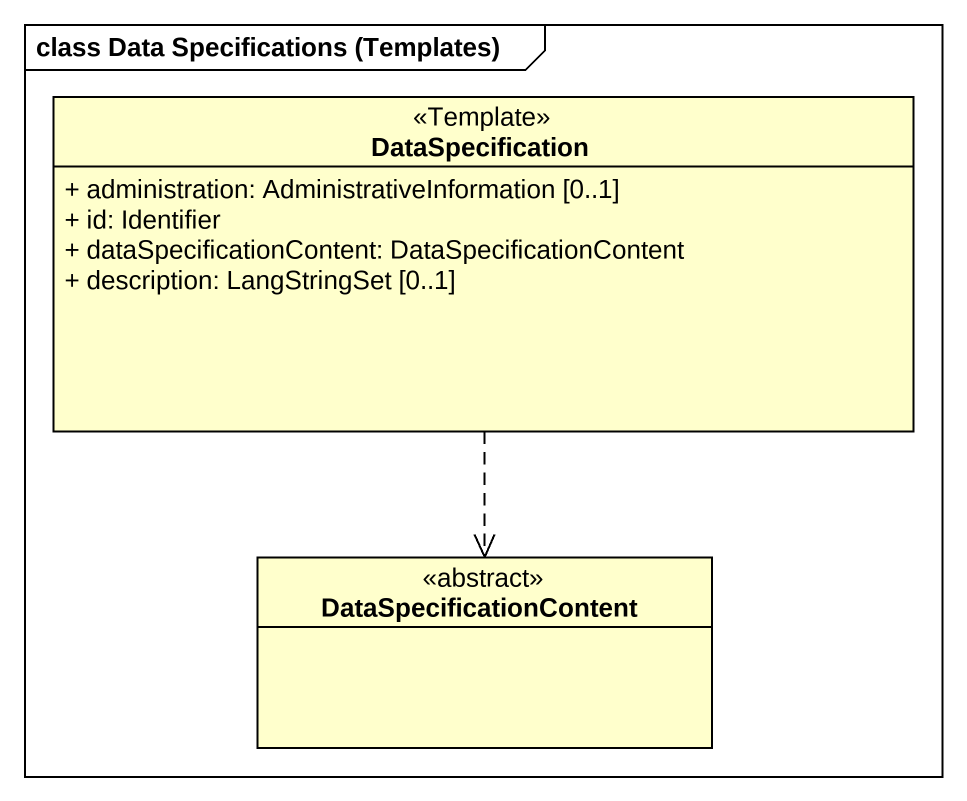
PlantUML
@startuml
mainframe class Data Specifications (Templates)
hide circle
hide empty members
skinparam classAttributeIconSize 0
class DataSpecification <<Template>> {
  + administration: AdministrativeInformation [0..1]
  + id: Identifier
  + dataSpecificationContent: DataSpecificationContent
  + description: LangStringSet [0..1]
}
class DataSpecificationContent <<abstract>>
DataSpecification ..> DataSpecificationContent
@enduml
